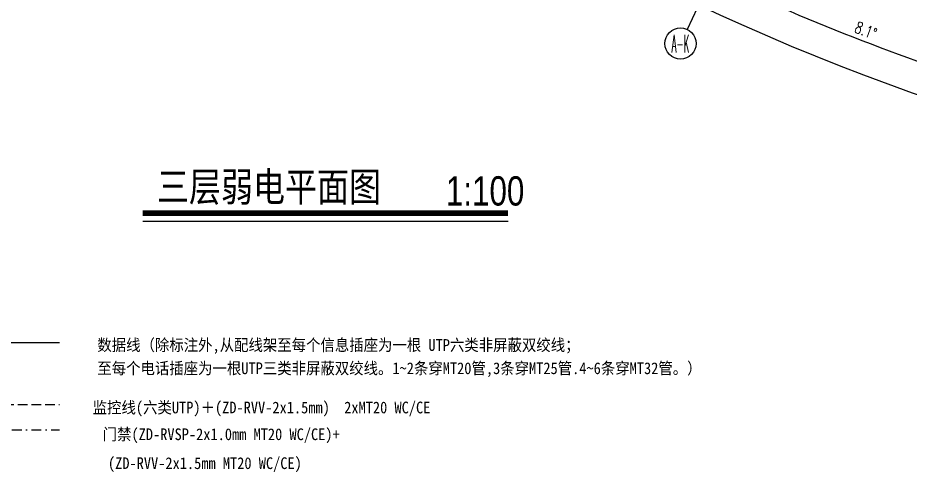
# Model space of a CAD drawing. Extents: x 13680 to 1640314, y -473492 to 65390.
# Drawn here: x 1358628 to 1381454, y -452466 to -440842 of the extents above; entities that cross this region are included whole.
import ezdxf
from ezdxf.enums import TextEntityAlignment as Align

# ---------------------------------------------------------------- set-up
doc = ezdxf.new("R2010")
doc.units = 0
doc.header["$LTSCALE"] = 1000
doc.header["$MEASUREMENT"] = 0
doc.linetypes.add('DASH', pattern=[0.35, 0.25, -0.1])
doc.linetypes.add('DASHDOT', pattern=[1, 0.5, -0.25, 0, -0.25])
for name, color, linetype in [('0-电气文字', 6, 'Continuous'), ('AXIS', 1, 'Continuous'), ('AXIS_TEXT', 7, 'Continuous'), ('LINE', 123, 'Continuous'), ('WALL', 255, 'Continuous'), ('WIRE-照明', 120, 'Continuous')]:
    doc.layers.add(name, color=color, linetype=linetype)
doc.styles.add('-宋体', font='', dxfattribs={"width": 1.3})
doc.styles.add('-黑体', font='simhei.ttf', dxfattribs={"width": 0.8})
doc.styles.add('_HZTXT', font='txt.shx', dxfattribs={"width": 0.8, "bigfont": 'HZTXT.shx'})
doc.styles.add('_TCH_AXIS', font='COMPLEX', dxfattribs={"bigfont": 'GBCBIG'})
doc.styles.add('_TCH_DIM_T3', font='SIMPLEX', dxfattribs={"width": 0.705882, "bigfont": 'GBCBIG'})
doc.styles.get("Standard").update_dxf_attribs({"font": 'haiwenrs.shx', "bigfont": 'hztxt.shx'})
doc.styles.get('-宋体').set_extended_font_data('NSimSun')
doc.dimstyles.new('_TCH_ARROW&&100', dxfattribs={"dimtxt": 297.5, "dimasz": 200, "dimexe": 250, "dimexo": 300, "dimgap": 126.25, "dimtad": 1, "dimdec": 0, "dimzin": 0, "dimdsep": 46, "dimtxsty": '_TCH_DIM_T3', "dimcen": 0.09, "dimclrt": 7, "dimazin": 2, "dimtfac": 1, "dimtdec": 0, "dimtix": 1, "dimtmove": 2, "dimatfit": 3, "dimfxl": 1, "dimtolj": 1, "dimtzin": 0, "dimarcsym": 0})

# ---------------------------------------------------------------- blocks, each defined once
blk = doc.blocks.new('*D421')
at = {"layer": 'AXIS', "color": 0, "lineweight": -2, "transparency": 16777216}
for p, q in [((1389493, -455039), (1388450, -457256)), ((1396976, -457934), (1396255, -460276))]:
    blk.add_line(p, q, dxfattribs=at)
blk.add_arc((1413677, -403645), 59000, 244.99422, 252.70578, dxfattribs=at)
at = {"layer": 'AXIS', "color": 0, "transparency": 16777216}
for points in [[(1388723, -457145), (1388752, -457085), (1388556, -457030)], [(1396148, -459946), (1396128, -460010), (1396329, -460037)]]:
    blk.add_solid(points, dxfattribs=at)
at = {"layer": 'Defpoints', "color": 0, "transparency": 16777216}
for p in [(1413677, -403645), (1389621, -454768), (1397064, -457648), (1391099, -458154)]:
    blk.add_point(p, dxfattribs=at)
at = {"layer": 'AXIS', "color": 7, "transparency": 16777216, "insert": (1392489, -458415), "char_height": 297.5, "attachment_point": 5, "rotation": 338.85, "style": '_TCH_DIM_T3'}
blk.add_mtext('\\A1;8.1°', dxfattribs=at)
blk = doc.blocks.new('*D424')
at = {"layer": 'AXIS', "color": 0, "lineweight": -2, "transparency": 16777216}
for p, q in [((1356877, -403645), (1353627, -403645)), ((1404792, -459746), (1404283, -462956))]:
    blk.add_line(p, q, dxfattribs=at)
blk.add_arc((1413677, -403645), 59800, 180.19165, 260.80826, dxfattribs=at)
at = {"layer": 'AXIS', "color": 0, "transparency": 16777216}
for points in [[(1353844, -403845), (1353911, -403845), (1353877, -403645)], [(1404130, -462645), (1404120, -462710), (1404322, -462709)]]:
    blk.add_solid(points, dxfattribs=at)
at = {"layer": 'Defpoints', "color": 0, "transparency": 16777216}
for p in [(1357177, -403645), (1413677, -403645), (1360395, -430794), (1404839, -459450)]:
    blk.add_point(p, dxfattribs=at)
at = {"layer": 'AXIS', "color": 7, "transparency": 16777216, "insert": (1368414, -442304), "char_height": 297.5, "attachment_point": 5, "rotation": 310.5, "style": '_TCH_DIM_T3'}
blk.add_mtext('\\A1;81°', dxfattribs=at)
blk = doc.blocks.new('3FX')
at = {"layer": 'AXIS'}
blk.add_line((1389620.8, -454768), (1387917.7, -458387.4), dxfattribs=at)
blk.add_circle((1387747.4, -458749.3), 400, dxfattribs=at)
at = {"layer": 'LINE', "linetype": 'DASH', "ltscale": 2}
blk.add_arc((1413677.3, -403645.3), 55400, 179.17262, 261.82632, dxfattribs=at)
at = {"layer": 'AXIS_TEXT', "style": '_TCH_AXIS', "width": 0.318182}
blk.add_text('A-K', height=452.55, dxfattribs=at).set_placement((1387521.1, -458975.6), (1387973.6, -458975.6), align=Align.FIT)
at = {"layer": 'WALL', "color": 2, "style": '_HZTXT', "width": 0.8, "flags": 8}
blk.add_attdef('北', text='', height=500, rotation=8, dxfattribs=at).set_placement((1355810.2, -399276.5), align=Align.MIDDLE)
at = {"layer": 'AXIS'}
for base, p1, p2, picture, middle in [((1360395.1, -430793.9), (1357177.3, -403645.3), (1404838.7, -459449.7), '*D424', (1368414.1, -442303.7)), ((1391099, -458154.2), (1389620.8, -454768), (1397064, -457647.6), '*D421', (1392488.7, -458414.5))]:
    dim = blk.add_angular_dim_3p(base=base, center=(1413677.3, -403645.3), p1=p1, p2=p2, dimstyle='_TCH_ARROW&&100', dxfattribs=at)
    dim.commit()
    dim.dimension.update_dxf_attribs({"geometry": picture, "text_midpoint": middle})

msp = doc.modelspace()

# ---------------------------------------------------------------- linework, layer by layer
at = {"color": 0, "const_width": 140}
msp.add_lwpolyline([(1361823.878, -445839.789), (1371167.107, -445839.789)], dxfattribs=at)
at = {"color": 0}
msp.add_lwpolyline([(1361823.878, -446041.52), (1371167.107, -446041.52)], dxfattribs=at)
at = {"layer": 'WIRE-照明', "linetype": 'Continuous'}
msp.add_line((1355475.84, -449147.667), (1359693.476, -449147.667), dxfattribs=at)
at = {"layer": 'WIRE-照明', "linetype": 'DASH'}
msp.add_line((1355475.84, -450731.81), (1359693.476, -450731.81), dxfattribs=at)
at = {"layer": 'WIRE-照明', "linetype": 'DASHDOT', "ltscale": 0.5}
msp.add_line((1355475.84, -451382.284), (1359693.476, -451382.284), dxfattribs=at)

# ---------------------------------------------------------------- block references
msp.add_blockref('3FX', (-12168.458, 17249.31))

# ---------------------------------------------------------------- texts
at = {"color": 0, "style": '-黑体', "width": 0.8}
msp.add_text('三层弱电平面图', height=750, dxfattribs=at).set_placement((1362187.505, -445539.789))
at = {"color": 0, "width": 0.8}
msp.add_text('1:100', height=750, dxfattribs=at).set_placement((1369576.819, -445645.114))
at = {"layer": '0-电气文字', "color": 6, "linetype": 'Continuous', "style": '-宋体', "width": 0.9}
for s, p in [('数据线（除标注外,从配线架至每个信息插座为一根 UTP六类非屏蔽双绞线；', (1360661.027, -449362.163)), ('至每个电话插座为一根UTP三类非屏蔽双绞线。1~2条穿MT20管,3条穿MT25管.4~6条穿MT32管。）', (1360661.027, -449956.947)), ('监控线(六类UTP)＋(ZD-RVV-2x1.5mm)  2xMT20 WC/CE', (1360541.973, -450961.048)), ('门禁(ZD-RVSP-2x1.0mm MT20 WC/CE)+', (1360798.317, -451645.901)), ('(ZD-RVV-2x1.5mm MT20 WC/CE)', (1360933.159, -452385.591))]:
    msp.add_text(s, height=300, dxfattribs=at).set_placement(p)

doc.saveas('drawing.dxf')
